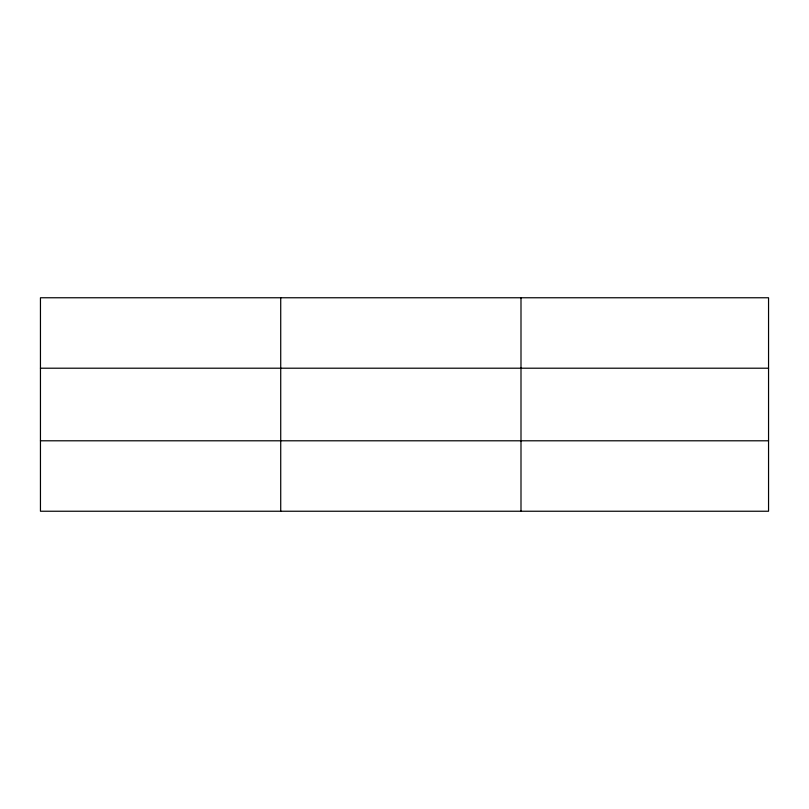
<?xml version="1.0" encoding="UTF-8"?>
<svg xmlns="http://www.w3.org/2000/svg" width="809" height="809" viewBox="0 0 809 809"><rect width="100%" height="100%" fill="white"/><g stroke="black" fill="none" stroke-linecap="round" stroke-linejoin="round"><path stroke-width="1.21" d="M280.723 511.237L280.723 297.763M520.996 511.237L520.996 297.763M768.55 440.794L768.55 511.237L40.45 511.237L40.45 297.763L768.55 297.763L768.55 440.794L40.45 440.794M40.45 368.206L768.55 368.206"/></g></svg>
